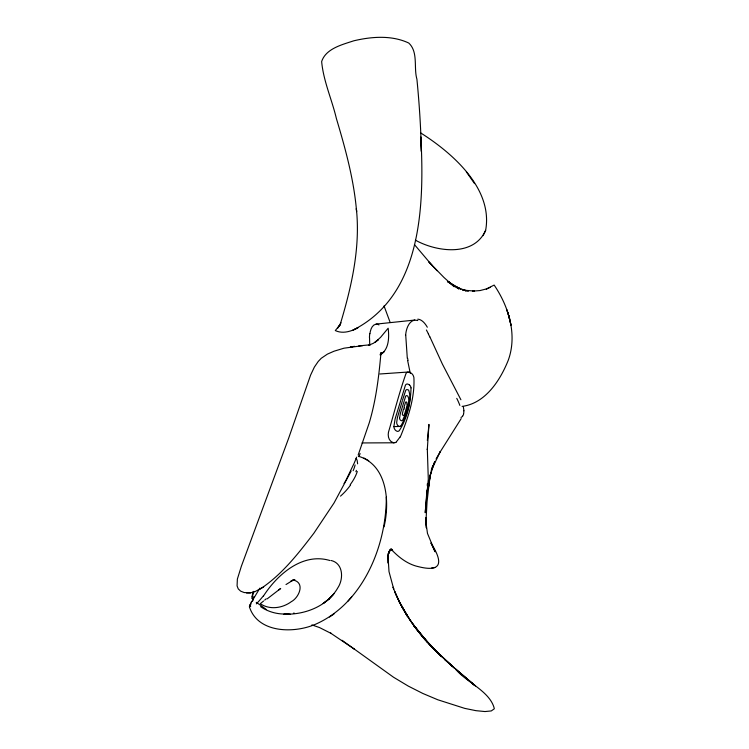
<?xml version="1.0" encoding="UTF-8"?>
<svg xmlns="http://www.w3.org/2000/svg" width="749" height="749" viewBox="0 0 749 749"><rect width="100%" height="100%" fill="white"/><g stroke="black" fill="none" stroke-linecap="round" stroke-linejoin="round"><path stroke-width="1.12" d="M369.538 337.659L369.734 345.167M387.842 562.958L388.019 556.367L389.012 571.637L393.693 588.957L393.085 587.188C400.116 606.756 411.903 624.245 425.273 640.011M426.967 490.052L425.217 512.728L428.297 479.191L427.323 448.96L427.305 449.503L428.962 424.411L427.342 440.496M405.724 335.131L407.306 358.378M427.445 489.509L427.585 488.142M388.001 557.116L388.694 552.05L387.851 557.827L388.656 552.874L388.488 553.614L389.929 549.888L388.169 554.241L390.501 549.719L389.302 551.189L391.624 549.494L390.416 549.7L392.017 549.41L390.416 549.7M369.894 333.67C370.512 329.944 371.794 324.888 376.138 324.111L414.759 320.057L417.82 320.535M430.75 473.256L428.447 487.346L430.095 475.109L427.061 501.69L425.909 522.165L425.947 517.718L426.396 527.989L426.022 523.111L427.482 533.428L435.094 551.779L430.947 543.006C443.08 561.975 442.387 572.723 418.326 566.647C407.447 564.24 398.496 557.116 391.034 549.167L392.654 550.562L390.669 549.026L392.467 549.794L390.8 549.635M415.386 240.148C436.508 251.917 473.752 257.057 485.642 230.355C493.245 188.57 452.462 153.105 420.947 133.088M253.181 591.57L251.982 596.747M384.022 526.893C390.014 501.877 387.299 464.67 358.303 456.207M402.513 400.181L405.733 390.323A4.438 2.181 -85.1 0 1 406.801 389.583L407.849 389.733A13.632 6.713 -85.9 0 1 408.682 390.201C412.484 401.127 406.286 415.957 400.94 425.9M432.669 465.812L430.226 475.315L434.748 461.609L431.302 470.306L440.159 451.853L436.087 458.95M402.269 401.136L397.41 417.53L396.689 422.352A4.354 2.284 -81.2 0 0 396.979 424.065L397.476 425.076A7.565 4.026 -80.6 0 0 398.281 425.863L398.393 425.947A17.62 9.391 -80.5 0 0 399.151 426.368L399.357 426.443A2.621 1.395 -80.8 0 0 399.563 426.471A5.589 2.977 -81.7 0 0 400.949 425.956M406.763 409.675C407.362 405.396 410.246 400.181 407.812 396.137A8.941 4.466 -85.1 0 0 407.025 395.715L406.51 395.641A3.043 1.517 -84.3 0 0 405.677 396.174L400.322 413.617L399.591 418.092M403.992 407.334L405.584 402.222A1.929 0.974 -83.9 0 1 406.267 401.97A4.691 2.378 -84.4 0 1 406.763 402.204L407.063 405.677L404.629 414.094A5.309 2.809 -83.5 0 1 404.076 415.03L403.748 415.377A1.245 0.655 -82.8 0 1 403.496 415.48L403.177 415.405A4.531 2.369 -82.6 0 1 402.728 415.068L402.672 415.012A1.732 0.908 -82.5 0 1 402.316 414.047L403.468 409.113M253.874 591.345L251.786 598.442M406.042 412.268L402.709 420.086A4.297 2.275 -82.6 0 1 401.81 420.704A2.004 1.058 -82 0 1 401.595 420.732L401.211 420.62A7.284 3.839 -81.7 0 1 400.032 419.665L399.966 419.506A3.099 1.629 -81.7 0 1 399.582 418.092M356.393 470.353L355.906 471.72M463.556 414.291L463.247 415.077A21.543 10.804 26.6 0 1 462.713 416.023L462.554 416.21M356.59 457.162L356.168 458.276M358.181 454.999L369.22 422.932C376.045 400.135 378.891 376.475 380.96 352.854L380.586 355.11L381.213 352.835L380.286 354.202M386.306 497.149C386.372 546.002 363.012 603.16 315.9 624.086C294.507 633.607 257.862 633.448 249.417 606.84L250.447 604.125M249.417 606.84L250.606 603.685M356.028 458.65L354.698 462.002M354.549 462.376L345.823 480.577M251.43 601.728L251.299 602.748M252.816 598.723L253.836 596.635M485.642 230.355L483.068 235.654M351.112 471.158L334.054 502.954L313.915 533.166C298.093 553.848 281.54 575.204 259.444 589.519M440.159 451.853L439.466 453.061L461.187 418.607M400.172 436.901L396.371 441.844M344.952 482.066L345.383 481.317M344.053 483.545L344.503 482.805M259.884 588.134L250.934 602.992L250.69 604.846M284.348 614.189C304.89 614.863 327.369 606.297 337.865 587.768C343.707 578.968 343.37 563.407 331.198 560.505M263.498 595.989C277.458 574.352 302.652 552.256 330.028 560.552M347.967 601.166L351.684 596.897M334.138 593.536L328.717 599.247L323.184 603.488L329.326 598.76L328.717 599.247L333.474 594.257M266.148 598.844L264.678 600.118M263.573 601.044L260.287 603.685C269.724 610.173 282.467 608.225 291.286 601.69C299.001 597.693 305.498 582.675 293.327 580.044M278.6 590.1L280.688 588.452L267.14 598.9M329.457 617.054L334.054 613.937M285.996 584.548L293.767 579.745L290.958 581.102L294.853 579.511M380.567 354.67C389.124 349.174 389.237 337.172 388.16 328.212L380.604 337.312L375.212 342.209L378.535 339.503L373.386 343.295L368.405 345.336M263.657 586.944L254.922 591.673L250.512 592.852L244.165 592.543L240.635 591.139L238.248 588.901L237.077 585.896L237.367 579.08L241.356 566.272L288.58 438.418L310.582 375.137L314.374 367.094L318.213 361.486L321.237 358.294L327.388 354.137L333.988 351.225L343.997 348.191L362.703 345.654M380.08 354.876L384.274 351.45L380.492 354.614M490.38 287.288L486.307 289.048L494.153 285.06C508.758 306.594 517.484 334.784 508.281 360.194C500.285 380.23 485.427 403.43 462.114 406.398M461.01 417.455L461.421 417.212A15.682 7.836 25 0 0 462.564 416.219M352.47 330.356L357.947 327.744C351.197 331.423 342.677 334.12 335.29 330.562L340.289 324.457L337.724 327.996L339.765 325.094L339.334 325.834L340.861 322.697L340.374 323.877C351.562 286.614 360.531 247.704 356.346 208.559L356.608 211.611C353.959 179.816 345.476 148.948 336.376 118.492C331.891 99.495 323.409 81.023 321.649 61.568C325.796 48.591 342.218 44.64 353.771 40.811C371.626 36.57 391.736 35.025 408.757 43.03C418.466 52.009 413.532 67.794 416.912 79.188C419.271 103.222 420.844 127.33 421.378 151.467L420.882 136.992C424.224 203.765 422.754 294.207 353.903 329.663M486.869 288.805L480.025 290.565L472.488 291.136L474.529 291.099L463.041 290.088L468.481 290.958L465.485 290.49M370.418 344.765L358.659 345.926M414.759 320.057C409.694 320.993 407.306 326.47 406.267 330.992A15.86 8.436 87.6 0 0 405.677 335.121M293.411 613.225L294.198 613.075M431.49 568.098L434.963 567.48M352.582 346.628L350.392 346.984L354.558 346.31M409.291 372.15L407.287 372.29A8.164 3.801 -85.4 0 0 406.033 373.442C399.283 392.56 394.199 412.671 388.469 432.21C387.598 436.171 388.862 441.283 393.131 442.631A7.228 3.951 -79.7 0 0 393.562 442.753L393.609 442.753A9.55 5.262 -80.3 0 0 396.39 441.994M288.711 613.824C278.843 614.789 268.704 612.308 260.558 606.634M379.893 373.994L408.233 372.019M246.496 592.993L250.512 592.852M376.138 324.111L378.236 324.354M393.815 426.593L399.61 426.471M283.824 614.199L290.247 614.152M362.029 442.94L393.965 442.79M466.224 290.603L462.395 289.694L466.028 290.855L456.815 287.157L460.869 289.105L447.434 281.577L458.894 288.945L448.305 281.484L454.306 286.764L444.017 277.523L428.905 262.056L437.126 270.735M311.893 624.909L319.486 627.55L331.039 633.373L330.571 633.083L354.483 649.196L342.003 640.311L342.649 640.741M368.723 460.757L363.911 458.023M410.555 372.73L411.697 373.554A18.594 8.745 -88.1 0 1 412.025 373.845L412.137 373.948A8.014 3.764 -88.1 0 1 412.587 374.481A8.819 4.166 -87.7 0 1 413.897 377.524C414.937 397.391 408.308 417.212 400.949 435.441A33.649 19.877 -83.4 0 1 400.2 436.948M354.09 648.924L393.562 677.255L408.271 686.093L422.792 693.443L437.791 699.772L464.726 708.376L475.961 710.67L484.987 711.55L491.288 710.932L494.349 708.76C490.258 691.346 466.037 682.096 455.589 669.157L475.428 685.897L455.326 668.829M409.563 385.052L409.806 385.258A5.814 2.856 -86.1 0 1 411.051 387.879M474.613 685.466L444.344 659.195L454.559 668.183L432.819 648.044L442.743 657.641M452.565 666.638L432.192 647.351L422.951 637.24L441.236 656.274L429.083 644.028L412.83 624.114L427.248 642.09C413.935 626.997 402.4 610.163 394.686 591.513L400.509 604.097L407.409 616.315L398.871 601.101L410.18 620.294L416.968 629.759M432.313 265.67L414.44 244.586M250.25 605.829L250.615 606.287L249.988 605.117M466.355 171.867L474.557 183.617M426.396 329.991L428.372 333.736M250.166 605.473L250.615 606.287M429.851 336.807L442.406 364.126L460.907 399.751M390.182 322.491L384.022 305.91M463.35 406.988L463.959 410.789M410.293 373.423L407.653 360.625M411.023 387.907C410.695 402.55 407.306 418.438 399.189 430.769A6.666 3.576 -80.8 0 1 397.56 431.368A3.895 2.088 -80.2 0 1 397.279 431.33L397.185 431.302A12.602 6.75 -80.2 0 1 396.914 431.19L396.642 431.068A14.203 7.612 -79.8 0 1 395.051 429.804L394.32 428.587A5.655 2.987 -80.4 0 1 393.89 426.443L395.098 418.944L405.434 385.145A5.477 2.659 -85.2 0 1 406.604 384.115L407.456 384.012A16.684 8.08 -86.9 0 1 409.553 385.108M357.619 463.837L357.198 460.71A20.532 11.656 -37.1 0 0 356.168 458.557M427.305 483.863L427.342 485.961M404.46 407.653A40.072 23.65 -85.5 0 1 403.917 409.46M409.3 372.094A20.766 9.774 -87.4 0 1 410.564 372.656M360.091 453.538A57.261 36.298 -59.3 0 1 358.968 456.684M350.598 484.94A51.615 36.682 -31.6 0 1 340.514 496.138M357.292 471.505A43.667 26.505 -35 0 1 350.195 484.678M355.101 464.932A33.705 16.647 -43.8 0 1 353.144 470.69M252.413 601.438A50.586 20.298 -54 0 1 253.462 599.191M263.367 595.876A75.527 48.376 -53.4 0 1 256.345 603.881M256.233 602.336A17.386 1.685 34 0 1 266.316 609.592M407.999 360.559A41.56 24.857 80.9 0 1 407.662 358.34M417.727 319.177A30.606 13.632 84.3 0 1 427.314 327.229M428.316 333.848A92.445 40.512 79 0 1 429.786 336.928M456.759 398.365A70.191 28.808 41.1 0 1 459.858 405.424M463.781 410.724A32.844 16.291 30.3 0 1 463.5 414.263M378.236 324.504A33.761 13.697 86.3 0 1 378.928 324.935M369.435 337.612A13.716 4.616 88.6 0 1 369.809 333.53M407.091 409.872A64.348 39.894 -86.4 0 1 406.361 412.484M439.438 654.673L421.65 635.583L414.038 625.902L429.083 644.028L439.438 654.673M507.672 312.37L506.914 309.917L509.62 318.915L507.672 312.37M510.106 321.33L508.777 315.76L510.996 325.206L510.106 321.33"/></g></svg>
